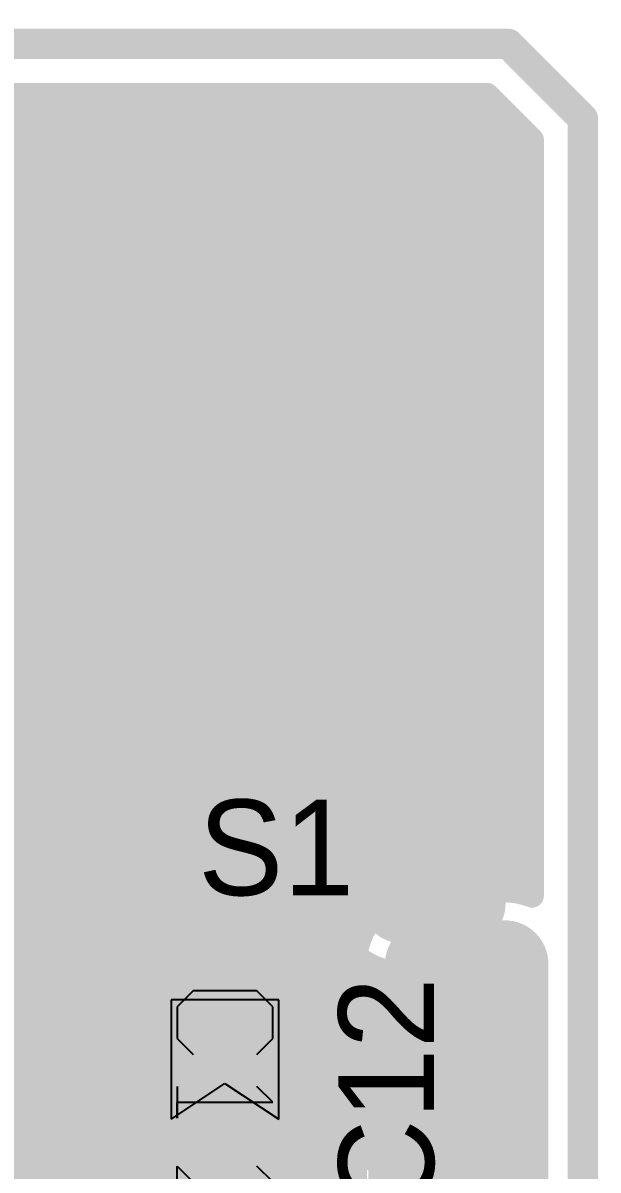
# Model space of a CAD drawing. Header units: millimetres. Extents: x 102.9 to 127.1, y 44.5 to 70.5.
# Drawn here: x 122.28 to 127.1, y 55.3 to 64.9 of the extents above; entities that cross this region are included whole.
import ezdxf

# ---------------------------------------------------------------- set-up
doc = ezdxf.new("R2010")
doc.units = ezdxf.units.MM
for name, color, linetype in [('BottomLayer', 5, 'Continuous'), ('BottomOverlay', 54, 'Continuous'), ('BottomPaste', 16, 'Continuous'), ('BottomSolder', 6, 'Continuous'), ('KeepOutLayer', 6, 'Continuous'), ('Mechanical3', 76, 'Continuous'), ('MultiLayer', 9, 'Continuous'), ('TopLayer', 1, 'Continuous'), ('TopOverlay', 2, 'Continuous'), ('TopPaste', 8, 'Continuous'), ('TopSolder', 216, 'Continuous'), ('ViaHoleLayer', 16, 'Continuous')]:
    doc.layers.add(name, color=color, linetype=linetype)

# ---------------------------------------------------------------- blocks, each defined once
blk = doc.blocks.new('IT_1147_1')
at = {"layer": 'TopLayer', "const_width": 0.275}
for points in [[(-0.6625, 3.375, 1), (-0.3875, 3.375, 1)], [(0.3875, 3.375, 1), (0.6625, 3.375, 1)], [(4.7375, 3.375, 1), (5.0125, 3.375, 1)], [(5.7875, 3.375, 1), (6.0625, 3.375, 1)], [(-0.6625, 2.825, 1), (-0.3875, 2.825, 1)], [(0.3875, 2.825, 1), (0.6625, 2.825, 1)], [(4.7375, 2.825, 1), (5.0125, 2.825, 1)], [(5.7875, 2.825, 1), (6.0625, 2.825, 1)], [(-0.6625, 0.275, 1), (-0.3875, 0.275, 1)], [(0.3875, 0.275, 1), (0.6625, 0.275, 1)], [(4.7375, 0.275, 1), (5.0125, 0.275, 1)], [(5.7875, 0.275, 1), (6.0625, 0.275, 1)], [(-0.6625, -0.275, 1), (-0.3875, -0.275, 1)], [(0.3875, -0.275, 1), (0.6625, -0.275, 1)], [(4.7375, -0.275, 1), (5.0125, -0.275, 1)], [(5.7875, -0.275, 1), (6.0625, -0.275, 1)]]:
    blk.add_lwpolyline(points, format="xyb", close=True, dxfattribs=at)
at = {"layer": 'TopLayer'}
for points in [[(-0.525, 2.55), (0.525, 2.55), (-0.525, 3.65), (0.525, 3.65)], [(4.875, 2.55), (5.925, 2.55), (4.875, 3.65), (5.925, 3.65)], [(-0.8, 2.825), (0.8, 2.825), (-0.8, 3.375), (0.8, 3.375)], [(4.6, 2.825), (6.2, 2.825), (4.6, 3.375), (6.2, 3.375)], [(-0.525, -0.55), (0.525, -0.55), (-0.525, 0.55), (0.525, 0.55)], [(4.875, -0.55), (5.925, -0.55), (4.875, 0.55), (5.925, 0.55)], [(-0.8, -0.275), (0.8, -0.275), (-0.8, 0.275), (0.8, 0.275)], [(4.6, -0.275), (6.2, -0.275), (4.6, 0.275), (6.2, 0.275)]]:
    blk.add_solid(points, dxfattribs=at)
at = {"layer": 'TopOverlay', "const_width": 0.2}
for points in [[(1.1, 3.8), (1.1, -0.7)], [(1.1, 3.8), (4.3, 3.8)], [(4.3, 3.8), (4.3, -0.7)], [(1.1, -0.7), (4.3, -0.7)]]:
    blk.add_lwpolyline(points, dxfattribs=at)
at = {"layer": 'TopOverlay', "const_width": 0.1}
for points in [[(1.05, 3.8, 1), (1.15, 3.8, 1)], [(1.05, 3.8, 1), (1.15, 3.8, 1)], [(4.25, 3.8, 1), (4.35, 3.8, 1)], [(4.25, 3.8, 1), (4.35, 3.8, 1)], [(1.05, -0.7, 1), (1.15, -0.7, 1)], [(1.05, -0.7, 1), (1.15, -0.7, 1)], [(4.25, -0.7, 1), (4.35, -0.7, 1)], [(4.25, -0.7, 1), (4.35, -0.7, 1)]]:
    blk.add_lwpolyline(points, format="xyb", close=True, dxfattribs=at)
at = {"layer": 'TopPaste', "const_width": 0.275}
for points in [[(-0.6625, 3.375, 1), (-0.3875, 3.375, 1)], [(0.3875, 3.375, 1), (0.6625, 3.375, 1)], [(4.7375, 3.375, 1), (5.0125, 3.375, 1)], [(5.7875, 3.375, 1), (6.0625, 3.375, 1)], [(-0.6625, 2.825, 1), (-0.3875, 2.825, 1)], [(0.3875, 2.825, 1), (0.6625, 2.825, 1)], [(4.7375, 2.825, 1), (5.0125, 2.825, 1)], [(5.7875, 2.825, 1), (6.0625, 2.825, 1)], [(-0.6625, 0.275, 1), (-0.3875, 0.275, 1)], [(0.3875, 0.275, 1), (0.6625, 0.275, 1)], [(4.7375, 0.275, 1), (5.0125, 0.275, 1)], [(5.7875, 0.275, 1), (6.0625, 0.275, 1)], [(-0.6625, -0.275, 1), (-0.3875, -0.275, 1)], [(0.3875, -0.275, 1), (0.6625, -0.275, 1)], [(4.7375, -0.275, 1), (5.0125, -0.275, 1)], [(5.7875, -0.275, 1), (6.0625, -0.275, 1)]]:
    blk.add_lwpolyline(points, format="xyb", close=True, dxfattribs=at)
at = {"layer": 'TopPaste'}
for points in [[(-0.525, 2.55), (0.525, 2.55), (-0.525, 3.65), (0.525, 3.65)], [(4.875, 2.55), (5.925, 2.55), (4.875, 3.65), (5.925, 3.65)], [(-0.8, 2.825), (0.8, 2.825), (-0.8, 3.375), (0.8, 3.375)], [(4.6, 2.825), (6.2, 2.825), (4.6, 3.375), (6.2, 3.375)], [(-0.525, -0.55), (0.525, -0.55), (-0.525, 0.55), (0.525, 0.55)], [(4.875, -0.55), (5.925, -0.55), (4.875, 0.55), (5.925, 0.55)], [(-0.8, -0.275), (0.8, -0.275), (-0.8, 0.275), (0.8, 0.275)], [(4.6, -0.275), (6.2, -0.275), (4.6, 0.275), (6.2, 0.275)]]:
    blk.add_solid(points, dxfattribs=at)
at = {"layer": 'TopSolder', "const_width": 0.325}
for points in [[(-0.6875, 3.375, 1), (-0.3625, 3.375, 1)], [(0.3625, 3.375, 1), (0.6875, 3.375, 1)], [(4.7125, 3.375, 1), (5.0375, 3.375, 1)], [(5.7625, 3.375, 1), (6.0875, 3.375, 1)], [(-0.6875, 2.825, 1), (-0.3625, 2.825, 1)], [(0.3625, 2.825, 1), (0.6875, 2.825, 1)], [(4.7125, 2.825, 1), (5.0375, 2.825, 1)], [(5.7625, 2.825, 1), (6.0875, 2.825, 1)], [(-0.6875, 0.275, 1), (-0.3625, 0.275, 1)], [(0.3625, 0.275, 1), (0.6875, 0.275, 1)], [(4.7125, 0.275, 1), (5.0375, 0.275, 1)], [(5.7625, 0.275, 1), (6.0875, 0.275, 1)], [(-0.6875, -0.275, 1), (-0.3625, -0.275, 1)], [(0.3625, -0.275, 1), (0.6875, -0.275, 1)], [(4.7125, -0.275, 1), (5.0375, -0.275, 1)], [(5.7625, -0.275, 1), (6.0875, -0.275, 1)]]:
    blk.add_lwpolyline(points, format="xyb", close=True, dxfattribs=at)
at = {"layer": 'TopSolder'}
for points in [[(-0.525, 2.5), (0.525, 2.5), (-0.525, 3.7), (0.525, 3.7)], [(4.875, 2.5), (5.925, 2.5), (4.875, 3.7), (5.925, 3.7)], [(-0.85, 2.825), (0.85, 2.825), (-0.85, 3.375), (0.85, 3.375)], [(4.55, 2.825), (6.25, 2.825), (4.55, 3.375), (6.25, 3.375)], [(-0.525, -0.6), (0.525, -0.6), (-0.525, 0.6), (0.525, 0.6)], [(4.875, -0.6), (5.925, -0.6), (4.875, 0.6), (5.925, 0.6)], [(-0.85, -0.275), (0.85, -0.275), (-0.85, 0.275), (0.85, 0.275)], [(4.55, -0.275), (6.25, -0.275), (4.55, 0.275), (6.25, 0.275)]]:
    blk.add_solid(points, dxfattribs=at)
blk = doc.blocks.new('3034_TR_B_12')
at = {"layer": 'BottomLayer', "const_width": 0.3175}
for points in [[(-11.4763, -2.3225, 1), (-11.1588, -2.3225, 1)], [(-10.8413, -2.3225, 1), (-10.5238, -2.3225, 1)]]:
    blk.add_lwpolyline(points, format="xyb", close=True, dxfattribs=at)
at = {"layer": 'BottomLayer'}
for points in [[(-11.3175, -2.64), (-10.6825, -2.64), (-11.3175, 2.44), (-10.6825, 2.44)], [(-11.635, -2.3225), (-10.365, -2.3225), (-11.635, 2.1225), (-10.365, 2.1225)]]:
    blk.add_solid(points, dxfattribs=at)
at = {"layer": 'BottomOverlay'}
for points, const_width in [([(10, -0.1, 1), (-10, -0.1, 1)], 0.2), ([(-10.7635, -3.1, 1), (-10.6365, -3.1, 1)], 0.127), ([(-10.7635, -8.1, 1), (-10.6365, -8.1, 1)], 0.127), ([(-10.7635, -8.1, 1), (-10.6365, -8.1, 1)], 0.127)]:
    blk.add_lwpolyline(points, format="xyb", close=True, dxfattribs=dict(at, const_width=const_width))
at = {"layer": 'BottomOverlay', "const_width": 0.254}
for points in [[(-10.7, -3.1), (-10.7, -8.1)], [(10.7, -8.1), (-10.7, -8.1)]]:
    blk.add_lwpolyline(points, dxfattribs=at)
at = {"layer": 'BottomPaste', "const_width": 0.3175}
for points in [[(-11.4763, -2.3225, 1), (-11.1588, -2.3225, 1)], [(-10.8413, -2.3225, 1), (-10.5238, -2.3225, 1)]]:
    blk.add_lwpolyline(points, format="xyb", close=True, dxfattribs=at)
at = {"layer": 'BottomPaste'}
for points in [[(-11.3175, -2.64), (-10.6825, -2.64), (-11.3175, 2.44), (-10.6825, 2.44)], [(-11.635, -2.3225), (-10.365, -2.3225), (-11.635, 2.1225), (-10.365, 2.1225)]]:
    blk.add_solid(points, dxfattribs=at)
at = {"layer": 'BottomSolder', "const_width": 0.3675}
for points in [[(-11.5012, -2.3225, 1), (-11.1338, -2.3225, 1)], [(-10.8662, -2.3225, 1), (-10.4988, -2.3225, 1)]]:
    blk.add_lwpolyline(points, format="xyb", close=True, dxfattribs=at)
at = {"layer": 'BottomSolder'}
for points in [[(-11.3175, -2.69), (-10.6825, -2.69), (-11.3175, 2.49), (-10.6825, 2.49)], [(-11.685, -2.3225), (-10.315, -2.3225), (-11.685, 2.1225), (-10.315, 2.1225)]]:
    blk.add_solid(points, dxfattribs=at)
blk = doc.blocks.new('AC5032_2_18')
at = {"layer": 'Mechanical3'}
for p, q in [((-1.2167, 0.4997), (-1.35, 0.3665)), ((-0.9501, 0.4997), (-1.2167, 0.4997)), ((-0.8168, 0.3665), (-0.9501, 0.4997)), ((-0.5503, -0.3), (-0.5503, 0.4997)), ((-0.5503, 0.4997), (-0.1504, 0.4997)), ((-0.1504, 0.4997), (-0.0171, 0.3665)), ((0.3828, 0.4997), (0.2495, 0.3665)), ((0.6494, 0.4997), (0.3828, 0.4997)), ((0.7826, 0.3665), (0.6494, 0.4997)), ((-1.35, 0.3665), (-1.35, -0.1667)), ((-0.8168, -0.1667), (-0.8168, 0.3665)), ((-0.0171, 0.3665), (-0.0171, 0.0999)), ((0.7826, 0.2332), (0.7826, 0.3665)), ((0.2495, -0.3), (0.7826, 0.2332)), ((-0.0171, 0.0999), (-0.1504, -0.0334)), ((-1.0834, -0.0334), (-0.8168, -0.3)), ((-0.1504, -0.0334), (-0.5503, -0.0334)), ((-0.2837, -0.0334), (-0.0171, -0.3)), ((-1.35, -0.1667), (-1.2167, -0.3)), ((-0.9501, -0.3), (-0.8168, -0.1667)), ((-1.2167, -0.3), (-0.9501, -0.3)), ((0.7826, -0.3), (0.2495, -0.3))]:
    blk.add_line(p, q, dxfattribs=at)
at = {"layer": 'TopLayer', "const_width": 0.315}
for points in [[(-2.8925, 0.835, 1), (-2.5775, 0.835, 1)], [(-1.4225, 0.835, 1), (-1.1075, 0.835, 1)], [(1.1075, 0.835, 1), (1.4225, 0.835, 1)], [(2.5775, 0.835, 1), (2.8925, 0.835, 1)], [(-2.8925, -0.835, 1), (-2.5775, -0.835, 1)], [(-1.4225, -0.835, 1), (-1.1075, -0.835, 1)], [(1.1075, -0.835, 1), (1.4225, -0.835, 1)], [(2.5775, -0.835, 1), (2.8925, -0.835, 1)]]:
    blk.add_lwpolyline(points, format="xyb", close=True, dxfattribs=at)
at = {"layer": 'TopLayer'}
for points in [[(-1.265, -1.15), (-1.265, 1.15), (-2.735, -1.15), (-2.735, 1.15)], [(2.735, -1.15), (2.735, 1.15), (1.265, -1.15), (1.265, 1.15)], [(-0.95, -0.835), (-0.95, 0.835), (-3.05, -0.835), (-3.05, 0.835)], [(3.05, -0.835), (3.05, 0.835), (0.95, -0.835), (0.95, 0.835)]]:
    blk.add_solid(points, dxfattribs=at)
at = {"layer": 'TopOverlay', "const_width": 0.2}
for points in [[(2.5, 1.6), (-2.5, 1.6)], [(-2.5, 1.5), (-2.5, 1.6)], [(2.5, 1.5), (2.5, 1.6)], [(-2.5, -1.6), (-2.5, -1.5)], [(2.5, -1.6), (2.5, -1.5)], [(2.5, -1.6), (-2.5, -1.6)]]:
    blk.add_lwpolyline(points, dxfattribs=at)
at = {"layer": 'TopOverlay', "const_width": 0.1}
for points in [[(-2.55, 1.6, 1), (-2.45, 1.6, 1)], [(-2.55, 1.6, 1), (-2.45, 1.6, 1)], [(2.45, 1.6, 1), (2.55, 1.6, 1)], [(2.45, 1.6, 1), (2.55, 1.6, 1)], [(-2.55, 1.5, 1), (-2.45, 1.5, 1)], [(2.45, 1.5, 1), (2.55, 1.5, 1)], [(-2.55, -1.5, 1), (-2.45, -1.5, 1)], [(2.45, -1.5, 1), (2.55, -1.5, 1)], [(-2.55, -1.6, 1), (-2.45, -1.6, 1)], [(-2.55, -1.6, 1), (-2.45, -1.6, 1)], [(2.45, -1.6, 1), (2.55, -1.6, 1)], [(2.45, -1.6, 1), (2.55, -1.6, 1)]]:
    blk.add_lwpolyline(points, format="xyb", close=True, dxfattribs=at)
at = {"layer": 'TopPaste', "const_width": 0.315}
for points in [[(-2.8925, 0.835, 1), (-2.5775, 0.835, 1)], [(-1.4225, 0.835, 1), (-1.1075, 0.835, 1)], [(1.1075, 0.835, 1), (1.4225, 0.835, 1)], [(2.5775, 0.835, 1), (2.8925, 0.835, 1)], [(-2.8925, -0.835, 1), (-2.5775, -0.835, 1)], [(-1.4225, -0.835, 1), (-1.1075, -0.835, 1)], [(1.1075, -0.835, 1), (1.4225, -0.835, 1)], [(2.5775, -0.835, 1), (2.8925, -0.835, 1)]]:
    blk.add_lwpolyline(points, format="xyb", close=True, dxfattribs=at)
at = {"layer": 'TopPaste'}
for points in [[(-1.265, -1.15), (-1.265, 1.15), (-2.735, -1.15), (-2.735, 1.15)], [(2.735, -1.15), (2.735, 1.15), (1.265, -1.15), (1.265, 1.15)], [(-0.95, -0.835), (-0.95, 0.835), (-3.05, -0.835), (-3.05, 0.835)], [(3.05, -0.835), (3.05, 0.835), (0.95, -0.835), (0.95, 0.835)]]:
    blk.add_solid(points, dxfattribs=at)
at = {"layer": 'TopSolder', "const_width": 0.365}
for points in [[(-2.9175, 0.835, 1), (-2.5525, 0.835, 1)], [(-1.4475, 0.835, 1), (-1.0825, 0.835, 1)], [(1.0825, 0.835, 1), (1.4475, 0.835, 1)], [(2.5525, 0.835, 1), (2.9175, 0.835, 1)], [(-2.9175, -0.835, 1), (-2.5525, -0.835, 1)], [(-1.4475, -0.835, 1), (-1.0825, -0.835, 1)], [(1.0825, -0.835, 1), (1.4475, -0.835, 1)], [(2.5525, -0.835, 1), (2.9175, -0.835, 1)]]:
    blk.add_lwpolyline(points, format="xyb", close=True, dxfattribs=at)
at = {"layer": 'TopSolder'}
for points in [[(-1.265, -1.2), (-1.265, 1.2), (-2.735, -1.2), (-2.735, 1.2)], [(2.735, -1.2), (2.735, 1.2), (1.265, -1.2), (1.265, 1.2)], [(-0.9, -0.835), (-0.9, 0.835), (-3.1, -0.835), (-3.1, 0.835)], [(3.1, -0.835), (3.1, 0.835), (0.9, -0.835), (0.9, 0.835)]]:
    blk.add_solid(points, dxfattribs=at)
blk = doc.blocks.new('CC0603_34')
at = {"layer": 'Mechanical3'}
for p, q in [((-1.2917, 0.3997), (-1.425, 0.2665)), ((-1.0251, 0.3997), (-1.2917, 0.3997)), ((-0.8918, 0.2665), (-1.0251, 0.3997)), ((-0.492, 0.3997), (-0.6253, 0.2665)), ((-0.492, -0.4), (-0.492, 0.3997)), ((0.1745, 0.3997), (0.0412, 0.2665)), ((0.4411, 0.3997), (0.1745, 0.3997)), ((0.5744, 0.2665), (0.4411, 0.3997)), ((-1.425, 0.2665), (-1.425, -0.2667)), ((0.5744, 0.1332), (0.5744, 0.2665)), ((0.0412, -0.4), (0.5744, 0.1332)), ((-1.425, -0.2667), (-1.2917, -0.4)), ((-1.0251, -0.4), (-0.8918, -0.2667)), ((-1.2917, -0.4), (-1.0251, -0.4)), ((-0.6253, -0.4), (-0.3587, -0.4)), ((-0.3587, -0.4), (-0.492, -0.4)), ((0.5744, -0.4), (0.0412, -0.4))]:
    blk.add_line(p, q, dxfattribs=at)
at = {"layer": 'TopLayer'}
for points in [[(-1.35, -0.45), (-0.35, -0.45), (-1.35, 0.45), (-0.35, 0.45)], [(1.35, 0.45), (0.35, 0.45), (1.35, -0.45), (0.35, -0.45)]]:
    blk.add_solid(points, dxfattribs=at)
at = {"layer": 'TopOverlay', "const_width": 0.178}
for points in [[(-1.5329, -0.6469, -0.201181), (-1.5318, 0.6496)], [(1.5336, 0.6496, -0.201181), (1.5347, -0.6469)]]:
    blk.add_lwpolyline(points, format="xyb", dxfattribs=at)
at = {"layer": 'TopOverlay', "const_width": 0.089}
for points in [[(-1.5763, 0.6496, 1), (-1.4873, 0.6496, 1)], [(-1.5695, 0.65, 1), (-1.4805, 0.65, 1)], [(1.4805, 0.65, 1), (1.5695, 0.65, 1)], [(1.4891, 0.6496, 1), (1.5781, 0.6496, 1)], [(-1.5774, -0.6469, 1), (-1.4884, -0.6469, 1)], [(-1.5676, -0.6477, 1), (-1.4786, -0.6477, 1)], [(1.4804, -0.6477, 1), (1.5694, -0.6477, 1)], [(1.4902, -0.6469, 1), (1.5792, -0.6469, 1)]]:
    blk.add_lwpolyline(points, format="xyb", close=True, dxfattribs=at)
at = {"layer": 'TopOverlay', "const_width": 0.178}
for points in [[(1.525, 0.65), (-1.525, 0.65)], [(1.5249, -0.6477), (-1.5231, -0.6477)]]:
    blk.add_lwpolyline(points, dxfattribs=at)
at = {"layer": 'TopPaste'}
for p, q in [((-1.35, 0.45), (-1.35, -0.45)), ((-0.35, 0.45), (-1.35, 0.45)), ((-0.65, 0), (-0.35, 0.45)), ((1.35, 0.45), (0.35, 0.45)), ((0.35, 0.45), (0.65, 0)), ((1.35, -0.45), (1.35, 0.45)), ((-0.35, -0.45), (-0.65, 0)), ((0.65, 0), (0.35, -0.45)), ((-1.35, -0.45), (-0.35, -0.45)), ((0.35, -0.45), (1.35, -0.45))]:
    blk.add_line(p, q, dxfattribs=at)
at = {"layer": 'TopSolder'}
for points in [[(-1.4, -0.5), (-0.3, -0.5), (-1.4, 0.5), (-0.3, 0.5)], [(1.4, 0.5), (0.3, 0.5), (1.4, -0.5), (0.3, -0.5)]]:
    blk.add_solid(points, dxfattribs=at)

msp = doc.modelspace()

# ---------------------------------------------------------------- linework, layer by layer
at = {"layer": 'BottomLayer', "const_width": 0.2}
for points in [[(122.15, 64.298), (126.1716, 64.298)], [(126.1716, 64.298), (126.5464, 63.9231)], [(103.4571, 64.1999), (126.2697, 64.1999)], [(103.4571, 63.9999), (126.4697, 63.9999)], [(126.5464, 57.596), (126.5464, 63.9231)], [(103.4571, 63.7999), (126.5464, 63.7999)], [(103.4571, 63.5999), (126.5464, 63.5999)], [(103.4571, 63.3999), (126.5464, 63.3999)], [(103.4571, 63.1999), (126.5464, 63.1999)], [(103.4571, 62.9999), (126.5464, 62.9999)], [(103.4571, 62.7999), (126.5464, 62.7999)], [(103.4571, 62.5999), (126.5464, 62.5999)], [(103.4571, 62.3999), (126.5464, 62.3999)], [(103.4571, 62.1999), (126.5464, 62.1999)], [(103.4571, 61.9999), (126.5464, 61.9999)], [(103.4571, 61.7999), (126.5464, 61.7999)], [(103.4571, 61.5999), (126.5464, 61.5999)], [(103.4571, 61.3999), (126.5464, 61.3999)], [(122.3878, 61.2103), (122.7573, 60.8408)], [(122.3982, 61.1999), (126.5464, 61.1999)], [(122.5982, 60.9999), (126.5464, 60.9999)], [(122.1045, 60.9279), (122.475, 60.5574)], [(122.7931, 60.7999), (126.5464, 60.7999)], [(122.8727, 60.5999), (126.5464, 60.5999)], [(122.475, 59.4157), (122.475, 60.5574)], [(122.875, 59.5814), (122.875, 60.5574)], [(122.875, 60.3999), (126.5464, 60.3999)], [(122.875, 60.1999), (126.5464, 60.1999)], [(122.875, 59.9999), (126.5464, 59.9999)], [(122.875, 59.7999), (126.5464, 59.7999)], [(122.875, 59.5999), (126.5464, 59.5999)], [(122.875, 59.5814), (124.8323, 57.624)], [(121.9, 59.425), (124.15, 57.175)], [(122.475, 59.4157), (124.55, 57.3407)], [(123.0565, 59.3999), (126.5464, 59.3999)], [(121.6177, 59.1417), (122.3343, 58.425)], [(123.2565, 59.1999), (126.5464, 59.1999)], [(123.4565, 58.9999), (126.5464, 58.9999)], [(123.6565, 58.7999), (126.5464, 58.7999)], [(123.8565, 58.5999), (126.5464, 58.5999)], [(122.2222, 58.425), (122.3343, 58.425)], [(124.0565, 58.3999), (126.5464, 58.3999)], [(124.2565, 58.1999), (126.5464, 58.1999)], [(121.775, 58.025), (122.7343, 58.025)], [(122.7343, 58.025), (123.75, 57.0093)], [(124.4565, 57.9999), (126.5464, 57.9999)], [(124.6565, 57.7999), (126.5464, 57.7999)], [(122.1984, 57.5999), (122.5937, 57.5999)], [(122.2222, 57.625), (122.5686, 57.625)], [(122.5686, 57.625), (123.35, 56.8436)], [(124.8547, 57.5999), (125.4636, 57.5999)], [(125.6825, 57.64), (126.3175, 57.64)], [(104.8063, 57.3999), (122.7937, 57.3999)], [(124.55, 49.85), (124.55, 57.3407)], [(124.9456, 57.3999), (125.1937, 57.3999)], [(124.95, 49.85), (124.95, 57.3407)], [(104.909, 57.1999), (122.9937, 57.1999)], [(124.15, 50.25), (124.15, 57.175)], [(124.95, 57.1999), (125.091, 57.1999)], [(125.065, 52.5775), (125.065, 57.0225)], [(104.935, 56.9999), (123.1937, 56.9999)], [(123.75, 50.4642), (123.75, 57.0093)], [(124.95, 56.9999), (125.065, 56.9999)], [(123.35, 50.6299), (123.35, 56.8436)], [(104.935, 56.7999), (123.35, 56.7999)], [(124.95, 56.7999), (125.065, 56.7999)], [(104.935, 56.5999), (123.35, 56.5999)], [(124.95, 56.5999), (125.065, 56.5999)], [(104.935, 56.3999), (123.35, 56.3999)], [(124.95, 56.3999), (125.065, 56.3999)], [(104.935, 56.1999), (123.35, 56.1999)], [(124.95, 56.1999), (125.065, 56.1999)], [(104.935, 55.9999), (123.35, 55.9999)], [(124.95, 55.9999), (125.065, 55.9999)], [(104.935, 55.7999), (123.35, 55.7999)], [(124.95, 55.7999), (125.065, 55.7999)], [(120.1917, 55.5999), (123.35, 55.5999)], [(124.95, 55.5999), (125.065, 55.5999)], [(120.3583, 55.3999), (123.35, 55.3999)], [(124.95, 55.3999), (125.065, 55.3999)]]:
    msp.add_lwpolyline(points, dxfattribs=at)
at = {"layer": 'BottomLayer'}
for points, const_width in [([(126.1216, 64.298, 1), (126.2216, 64.298, 1)], 0.1), ([(126.1216, 64.298, 1), (126.2216, 64.298, 1)], 0.1), ([(126.2197, 64.1999, 1), (126.3197, 64.1999, 1)], 0.1), ([(126.4197, 63.9999, 1), (126.5197, 63.9999, 1)], 0.1), ([(126.4964, 63.9231, 1), (126.5964, 63.9231, 1)], 0.1), ([(126.4964, 63.9231, 1), (126.5964, 63.9231, 1)], 0.1), ([(126.4964, 63.7999, 1), (126.5964, 63.7999, 1)], 0.1), ([(123.825, 63.35, 1), (124.125, 63.35, 1)], 0.3), ([(126.4964, 63.5999, 1), (126.5964, 63.5999, 1)], 0.1), ([(126.4964, 63.3999, 1), (126.5964, 63.3999, 1)], 0.1), ([(126.4964, 63.1999, 1), (126.5964, 63.1999, 1)], 0.1), ([(126.4964, 62.9999, 1), (126.5964, 62.9999, 1)], 0.1), ([(126.4964, 62.7999, 1), (126.5964, 62.7999, 1)], 0.1), ([(126.4964, 62.5999, 1), (126.5964, 62.5999, 1)], 0.1), ([(126.4964, 62.3999, 1), (126.5964, 62.3999, 1)], 0.1), ([(126.4964, 62.1999, 1), (126.5964, 62.1999, 1)], 0.1), ([(126.4964, 61.9999, 1), (126.5964, 61.9999, 1)], 0.1), ([(126.4964, 61.7999, 1), (126.5964, 61.7999, 1)], 0.1), ([(126.4964, 61.5999, 1), (126.5964, 61.5999, 1)], 0.1), ([(126.4964, 61.3999, 1), (126.5964, 61.3999, 1)], 0.1), ([(122.3373, 61.2108, 1), (122.4373, 61.2108, 1)], 0.1), ([(122.3378, 61.2103, 1), (122.4378, 61.2103, 1)], 0.1), ([(122.3378, 61.2103, 1), (122.4378, 61.2103, 1)], 0.1), ([(122.3482, 61.1999, 1), (122.4482, 61.1999, 1)], 0.1), ([(126.4964, 61.1999, 1), (126.5964, 61.1999, 1)], 0.1), ([(122.5482, 60.9999, 1), (122.6482, 60.9999, 1)], 0.1), ([(126.4964, 60.9999, 1), (126.5964, 60.9999, 1)], 0.1), ([(122.7073, 60.8408, 1), (122.8073, 60.8408, 1)], 0.1), ([(122.7073, 60.8408, 1), (122.8073, 60.8408, 1)], 0.1), ([(122.7078, 60.8403, 1), (122.8078, 60.8403, 1)], 0.1), ([(122.7431, 60.7999, 1), (122.8431, 60.7999, 1)], 0.1), ([(126.4964, 60.7999, 1), (126.5964, 60.7999, 1)], 0.1), ([(122.8227, 60.5999, 1), (122.9227, 60.5999, 1)], 0.1), ([(126.4964, 60.5999, 1), (126.5964, 60.5999, 1)], 0.1), ([(122.425, 60.5574, 1), (122.525, 60.5574, 1)], 0.1), ([(122.425, 60.5574, 1), (122.525, 60.5574, 1)], 0.1), ([(122.825, 60.5574, 1), (122.925, 60.5574, 1)], 0.1), ([(122.825, 60.5574, 1), (122.925, 60.5574, 1)], 0.1), ([(122.825, 60.5574, 1), (122.925, 60.5574, 1)], 0.1), ([(122.825, 60.3999, 1), (122.925, 60.3999, 1)], 0.1), ([(126.4964, 60.3999, 1), (126.5964, 60.3999, 1)], 0.1), ([(122.825, 60.1999, 1), (122.925, 60.1999, 1)], 0.1), ([(124.1, 60.075, 1), (124.4, 60.075, 1)], 0.3), ([(126.4964, 60.1999, 1), (126.5964, 60.1999, 1)], 0.1), ([(122.825, 59.9999, 1), (122.925, 59.9999, 1)], 0.1), ([(126.4964, 59.9999, 1), (126.5964, 59.9999, 1)], 0.1), ([(122.825, 59.7999, 1), (122.925, 59.7999, 1)], 0.1), ([(126.4964, 59.7999, 1), (126.5964, 59.7999, 1)], 0.1), ([(122.825, 59.5999, 1), (122.925, 59.5999, 1)], 0.1), ([(122.825, 59.5814, 1), (122.925, 59.5814, 1)], 0.1), ([(122.825, 59.5814, 1), (122.925, 59.5814, 1)], 0.1), ([(126.4964, 59.5999, 1), (126.5964, 59.5999, 1)], 0.1), ([(122.425, 59.4157, 1), (122.525, 59.4157, 1)], 0.1), ([(122.425, 59.4157, 1), (122.525, 59.4157, 1)], 0.1), ([(123.0065, 59.3999, 1), (123.1065, 59.3999, 1)], 0.1), ([(126.4964, 59.3999, 1), (126.5964, 59.3999, 1)], 0.1), ([(123.2065, 59.1999, 1), (123.3065, 59.1999, 1)], 0.1), ([(126.4964, 59.1999, 1), (126.5964, 59.1999, 1)], 0.1), ([(123.4065, 58.9999, 1), (123.5065, 58.9999, 1)], 0.1), ([(126.4964, 58.9999, 1), (126.5964, 58.9999, 1)], 0.1), ([(123.6065, 58.7999, 1), (123.7065, 58.7999, 1)], 0.1), ([(126.4964, 58.7999, 1), (126.5964, 58.7999, 1)], 0.1), ([(123.8065, 58.5999, 1), (123.9065, 58.5999, 1)], 0.1), ([(126.4964, 58.5999, 1), (126.5964, 58.5999, 1)], 0.1), ([(122.1722, 58.425, 1), (122.2722, 58.425, 1)], 0.1), ([(122.1722, 58.425, 1), (122.2722, 58.425, 1)], 0.1), ([(122.2843, 58.425, 1), (122.3843, 58.425, 1)], 0.1), ([(122.2843, 58.425, 1), (122.3843, 58.425, 1)], 0.1), ([(124.0065, 58.3999, 1), (124.1065, 58.3999, 1)], 0.1), ([(126.4964, 58.3999, 1), (126.5964, 58.3999, 1)], 0.1), ([(124.2065, 58.1999, 1), (124.3065, 58.1999, 1)], 0.1), ([(126.4964, 58.1999, 1), (126.5964, 58.1999, 1)], 0.1), ([(122.6843, 58.025, 1), (122.7843, 58.025, 1)], 0.1), ([(122.6843, 58.025, 1), (122.7843, 58.025, 1)], 0.1), ([(124.4065, 57.9999, 1), (124.5065, 57.9999, 1)], 0.1), ([(126.4964, 57.9999, 1), (126.5964, 57.9999, 1)], 0.1), ([(124.6065, 57.7999, 1), (124.7065, 57.7999, 1)], 0.1), ([(126.4964, 57.7999, 1), (126.5964, 57.7999, 1)], 0.1), ([(122.1484, 57.5999, 1), (122.2484, 57.5999, 1)], 0.1), ([(122.1722, 57.625, 1), (122.2722, 57.625, 1)], 0.1), ([(122.1722, 57.625, 1), (122.2722, 57.625, 1)], 0.1), ([(122.5186, 57.625, 1), (122.6186, 57.625, 1)], 0.1), ([(122.5186, 57.625, 1), (122.6186, 57.625, 1)], 0.1), ([(122.5437, 57.5999, 1), (122.6437, 57.5999, 1)], 0.1), ([(124.7823, 57.624, 1), (124.8823, 57.624, 1)], 0.1), ([(124.7823, 57.624, 1), (124.8823, 57.624, 1)], 0.1), ([(124.7828, 57.6235, 1), (124.8828, 57.6235, 1)], 0.1), ([(124.8047, 57.5999, 1), (124.9047, 57.5999, 1)], 0.1), ([(125.4136, 57.5999, 1), (125.5136, 57.5999, 1)], 0.1), ([(125.6325, 57.64, 1), (125.7325, 57.64, 1)], 0.1), ([(125.6325, 57.64, 1), (125.7325, 57.64, 1)], 0.1), ([(126.2675, 57.64, 1), (126.3675, 57.64, 1)], 0.1), ([(126.2675, 57.64, 1), (126.3675, 57.64, 1)], 0.1), ([(126.4964, 57.596, 1), (126.5964, 57.596, 1)], 0.1), ([(126.4964, 57.596, 1), (126.5964, 57.596, 1)], 0.1), ([(122.7437, 57.3999, 1), (122.8437, 57.3999, 1)], 0.1), ([(124.5, 57.3407, 1), (124.6, 57.3407, 1)], 0.1), ([(124.5, 57.3407, 1), (124.6, 57.3407, 1)], 0.1), ([(124.8956, 57.3999, 1), (124.9956, 57.3999, 1)], 0.1), ([(124.9, 57.3407, 1), (125, 57.3407, 1)], 0.1), ([(124.9, 57.3407, 1), (125, 57.3407, 1)], 0.1), ([(124.9, 57.3407, 1), (125, 57.3407, 1)], 0.1), ([(125.1437, 57.3999, 1), (125.2437, 57.3999, 1)], 0.1), ([(122.9437, 57.1999, 1), (123.0437, 57.1999, 1)], 0.1), ([(124.1, 57.175, 1), (124.2, 57.175, 1)], 0.1), ([(124.1, 57.175, 1), (124.2, 57.175, 1)], 0.1), ([(124.9, 57.1999, 1), (125, 57.1999, 1)], 0.1), ([(125.041, 57.1999, 1), (125.141, 57.1999, 1)], 0.1), ([(125.015, 57.0225, 1), (125.115, 57.0225, 1)], 0.1), ([(125.015, 57.0225, 1), (125.115, 57.0225, 1)], 0.1), ([(123.1437, 56.9999, 1), (123.2437, 56.9999, 1)], 0.1), ([(123.7, 57.0093, 1), (123.8, 57.0093, 1)], 0.1), ([(123.7, 57.0093, 1), (123.8, 57.0093, 1)], 0.1), ([(124.9, 56.9999, 1), (125, 56.9999, 1)], 0.1), ([(125.015, 56.9999, 1), (125.115, 56.9999, 1)], 0.1), ([(123.3, 56.8436, 1), (123.4, 56.8436, 1)], 0.1), ([(123.3, 56.8436, 1), (123.4, 56.8436, 1)], 0.1), ([(123.3, 56.7999, 1), (123.4, 56.7999, 1)], 0.1), ([(124.9, 56.7999, 1), (125, 56.7999, 1)], 0.1), ([(125.015, 56.7999, 1), (125.115, 56.7999, 1)], 0.1), ([(123.3, 56.5999, 1), (123.4, 56.5999, 1)], 0.1), ([(124.9, 56.5999, 1), (125, 56.5999, 1)], 0.1), ([(125.015, 56.5999, 1), (125.115, 56.5999, 1)], 0.1), ([(123.3, 56.3999, 1), (123.4, 56.3999, 1)], 0.1), ([(124.9, 56.3999, 1), (125, 56.3999, 1)], 0.1), ([(125.015, 56.3999, 1), (125.115, 56.3999, 1)], 0.1), ([(123.3, 56.1999, 1), (123.4, 56.1999, 1)], 0.1), ([(124.9, 56.1999, 1), (125, 56.1999, 1)], 0.1), ([(125.015, 56.1999, 1), (125.115, 56.1999, 1)], 0.1), ([(123.3, 55.9999, 1), (123.4, 55.9999, 1)], 0.1), ([(124.9, 55.9999, 1), (125, 55.9999, 1)], 0.1), ([(125.015, 55.9999, 1), (125.115, 55.9999, 1)], 0.1), ([(123.3, 55.7999, 1), (123.4, 55.7999, 1)], 0.1), ([(124.9, 55.7999, 1), (125, 55.7999, 1)], 0.1), ([(125.015, 55.7999, 1), (125.115, 55.7999, 1)], 0.1), ([(123.3, 55.5999, 1), (123.4, 55.5999, 1)], 0.1), ([(124.9, 55.5999, 1), (125, 55.5999, 1)], 0.1), ([(125.015, 55.5999, 1), (125.115, 55.5999, 1)], 0.1), ([(123.3, 55.3999, 1), (123.4, 55.3999, 1)], 0.1), ([(124.9, 55.3999, 1), (125, 55.3999, 1)], 0.1), ([(125.015, 55.3999, 1), (125.115, 55.3999, 1)], 0.1), ([(125.015, 55.1999, 1), (125.115, 55.1999, 1)], 0.1)]:
    msp.add_lwpolyline(points, format="xyb", close=True, dxfattribs=dict(at, const_width=const_width))
at = {"layer": 'BottomLayer', "const_width": 0.2}
for points in [[(122.1045, 61.3279, -0.199374), (122.3878, 61.2103)], [(122.1045, 61.3279, -0.198912), (122.3873, 61.2108)], [(122.7573, 60.8408, -0.199374), (122.875, 60.5574)], [(122.7578, 60.8403, -0.198912), (122.875, 60.5574)], [(122.2222, 57.625, -2.618034), (122.2222, 58.425)], [(124.8323, 57.624, -0.199374), (124.95, 57.3407)], [(124.8328, 57.6235, -0.198912), (124.95, 57.3407)], [(125.065, 57.0225, -0.414214), (125.6825, 57.64)], [(126.3175, 57.64, -0.095239), (126.5464, 57.596)]]:
    msp.add_lwpolyline(points, format="xyb", dxfattribs=at)
at = {"layer": 'BottomOverlay'}
for points, const_width in [([(121.475, 54.8, 1), (108.475, 54.8, 1)], 6.9), ([(119.75, 54.8, 1), (123.2, 54.8, 1)], 3.45)]:
    msp.add_lwpolyline(points, format="xyb", close=True, dxfattribs=dict(at, const_width=const_width))
at = {"layer": 'KeepOutLayer', "const_width": 0.254}
for points in [[(122.15, 64.725), (126.3484, 64.725)], [(126.3484, 64.725), (126.9734, 64.1)], [(126.9734, 47.3699), (126.9734, 64.1)]]:
    msp.add_lwpolyline(points, dxfattribs=at)
at = {"layer": 'KeepOutLayer', "const_width": 0.127}
for points in [[(126.2849, 64.725, 1), (126.4119, 64.725, 1)], [(126.2849, 64.725, 1), (126.4119, 64.725, 1)], [(126.9099, 64.1, 1), (127.0369, 64.1, 1)], [(126.9099, 64.1, 1), (127.0369, 64.1, 1)]]:
    msp.add_lwpolyline(points, format="xyb", close=True, dxfattribs=at)
at = {"layer": 'MultiLayer', "const_width": 0.3}
for points in [[(123.825, 63.35, 1), (124.125, 63.35, 1)], [(124.1, 60.075, 1), (124.4, 60.075, 1)]]:
    msp.add_lwpolyline(points, format="xyb", close=True, dxfattribs=at)
at = {"layer": 'TopLayer'}
for points, const_width in [([(123.3757, 64.298), (124.9743, 64.298)], 0.2), ([(123.4292, 64.1999), (124.9208, 64.1999)], 0.2), ([(123.4745, 63.9999), (124.8755, 63.9999)], 0.2), ([(123.475, 62.925), (123.475, 63.975)], 0.2), ([(124.875, 62.925), (124.875, 63.975)], 0.2), ([(123.475, 63.7999), (124.875, 63.7999)], 0.2), ([(122.625, 58.05), (122.625, 63.45)], 0.5), ([(123.475, 63.5999), (124.875, 63.5999)], 0.2), ([(125.725, 58.05), (125.725, 63.45)], 0.3), ([(123.475, 63.3999), (124.875, 63.3999)], 0.2), ([(123.475, 63.1999), (124.875, 63.1999)], 0.2), ([(123.475, 62.9999), (124.875, 62.9999)], 0.2), ([(123.4612, 62.7999), (124.8888, 62.7999)], 0.2), ([(123.3743, 62.5999), (124.9757, 62.5999)], 0.2), ([(123.175, 59.08), (123.175, 62.42)], 0.2), ([(123.175, 62.3999), (125.2157, 62.3999)], 0.2), ([(125.275, 59.1227), (125.275, 62.3773)], 0.2), ([(123.175, 62.1999), (125.275, 62.1999)], 0.2), ([(123.175, 61.9999), (125.275, 61.9999)], 0.2), ([(123.175, 61.7999), (125.275, 61.7999)], 0.2), ([(123.175, 61.5999), (125.275, 61.5999)], 0.2), ([(123.175, 61.3999), (125.275, 61.3999)], 0.2), ([(123.175, 61.1999), (125.275, 61.1999)], 0.2), ([(123.175, 60.9999), (125.275, 60.9999)], 0.2), ([(123.175, 60.7999), (125.275, 60.7999)], 0.2), ([(123.175, 60.5999), (125.275, 60.5999)], 0.2), ([(123.175, 60.3999), (125.275, 60.3999)], 0.2), ([(123.175, 60.1999), (125.275, 60.1999)], 0.2), ([(123.175, 59.9999), (125.275, 59.9999)], 0.2), ([(123.175, 59.7999), (125.275, 59.7999)], 0.2), ([(123.175, 59.5999), (125.275, 59.5999)], 0.2), ([(123.175, 59.3999), (125.275, 59.3999)], 0.2), ([(123.175, 59.1999), (125.275, 59.1999)], 0.2), ([(123.2874, 58.9999), (125.0626, 58.9999)], 0.2), ([(123.4292, 58.7999), (124.9208, 58.7999)], 0.2), ([(123.4745, 58.5999), (124.8755, 58.5999)], 0.2), ([(123.475, 57.525), (123.475, 58.575)], 0.2), ([(124.875, 57.525), (124.875, 58.575)], 0.2), ([(123.475, 58.3999), (124.875, 58.3999)], 0.2), ([(123.475, 58.1999), (124.875, 58.1999)], 0.2), ([(122.6, 58.025), (122.625, 58.05)], 0.3), ([(125.725, 53.25), (125.725, 58.05)], 0.3), ([(121.775, 58.025), (122.6, 58.025)], 0.3), ([(123.475, 57.9999), (124.875, 57.9999)], 0.2), ([(123.475, 57.7999), (124.875, 57.7999)], 0.2), ([(123.475, 57.5999), (124.875, 57.5999)], 0.2), ([(123.4612, 57.3999), (124.8888, 57.3999)], 0.2), ([(123.3743, 57.1999), (124.9757, 57.1999)], 0.2), ([(123.225, 57.025), (124.725, 57.025)], 0.2), ([(123.225, 56.6722), (123.225, 57.025)], 0.2), ([(124.725, 55.425), (124.725, 57.025)], 0.2), ([(123.1343, 56.9999), (123.225, 56.9999)], 0.2), ([(124.725, 56.9999), (125.2157, 56.9999)], 0.2), ([(125.275, 53.4364), (125.275, 56.9773)], 0.2), ([(122.9275, 56.7999), (123.225, 56.7999)], 0.2), ([(124.725, 56.7999), (125.275, 56.7999)], 0.2), ([(122.95, 56.5364), (122.95, 56.635)], 0.2), ([(124.725, 56.5999), (125.275, 56.5999)], 0.2), ([(124.725, 56.3999), (125.275, 56.3999)], 0.2), ([(122.95, 55.9), (123.275, 56.225)], 0.3), ([(123.275, 56.225), (123.975, 56.225)], 0.3), ([(124.725, 56.1999), (125.275, 56.1999)], 0.2), ([(124.725, 55.9999), (125.275, 55.9999)], 0.2), ([(121.5, 55.9), (122.95, 55.9)], 0.3), ([(124.725, 55.7999), (125.275, 55.7999)], 0.2), ([(124.725, 55.5999), (125.275, 55.5999)], 0.2), ([(123.225, 55.425), (123.225, 55.5438)], 0.2), ([(122.95, 55.165), (122.95, 55.45)], 0.2), ([(122.95, 55.3999), (125.275, 55.3999)], 0.2), ([(123.225, 55.425), (124.725, 55.425)], 0.2), ([(123.225, 55.325), (124.725, 55.325)], 0.2), ([(123.225, 53.725), (123.225, 55.325)], 0.2), ([(124.725, 53.725), (124.725, 55.325)], 0.2), ([(123.975, 54.525), (123.975, 55.225)], 0.2)]:
    msp.add_lwpolyline(points, dxfattribs=dict(at, const_width=const_width))
for points, const_width in [([(123.3257, 64.298, 1), (123.4257, 64.298, 1)], 0.1), ([(123.3257, 64.298, 1), (123.4257, 64.298, 1)], 0.1), ([(124.9243, 64.298, 1), (125.0243, 64.298, 1)], 0.1), ([(124.9243, 64.298, 1), (125.0243, 64.298, 1)], 0.1), ([(123.3792, 64.1999, 1), (123.4792, 64.1999, 1)], 0.1), ([(124.8708, 64.1999, 1), (124.9708, 64.1999, 1)], 0.1), ([(123.4245, 63.9999, 1), (123.5245, 63.9999, 1)], 0.1), ([(123.425, 63.975, 1), (123.525, 63.975, 1)], 0.1), ([(123.425, 63.975, 1), (123.525, 63.975, 1)], 0.1), ([(124.825, 63.975, 1), (124.925, 63.975, 1)], 0.1), ([(124.825, 63.975, 1), (124.925, 63.975, 1)], 0.1), ([(124.8255, 63.9999, 1), (124.9255, 63.9999, 1)], 0.1), ([(123.425, 63.7999, 1), (123.525, 63.7999, 1)], 0.1), ([(124.825, 63.7999, 1), (124.925, 63.7999, 1)], 0.1), ([(122.5, 63.45, 1), (122.75, 63.45, 1)], 0.25), ([(123.425, 63.5999, 1), (123.525, 63.5999, 1)], 0.1), ([(123.825, 63.35, 1), (124.125, 63.35, 1)], 0.3), ([(124.825, 63.5999, 1), (124.925, 63.5999, 1)], 0.1), ([(125.65, 63.45, 1), (125.8, 63.45, 1)], 0.15), ([(123.425, 63.3999, 1), (123.525, 63.3999, 1)], 0.1), ([(124.825, 63.3999, 1), (124.925, 63.3999, 1)], 0.1), ([(123.425, 63.1999, 1), (123.525, 63.1999, 1)], 0.1), ([(124.825, 63.1999, 1), (124.925, 63.1999, 1)], 0.1), ([(123.425, 62.9999, 1), (123.525, 62.9999, 1)], 0.1), ([(124.825, 62.9999, 1), (124.925, 62.9999, 1)], 0.1), ([(123.425, 62.925, 1), (123.525, 62.925, 1)], 0.1), ([(123.425, 62.925, 1), (123.525, 62.925, 1)], 0.1), ([(124.825, 62.925, 1), (124.925, 62.925, 1)], 0.1), ([(124.825, 62.925, 1), (124.925, 62.925, 1)], 0.1), ([(123.4112, 62.7999, 1), (123.5112, 62.7999, 1)], 0.1), ([(124.8388, 62.7999, 1), (124.9388, 62.7999, 1)], 0.1), ([(123.3243, 62.5999, 1), (123.4243, 62.5999, 1)], 0.1), ([(124.9257, 62.5999, 1), (125.0257, 62.5999, 1)], 0.1), ([(123.125, 62.42, 1), (123.225, 62.42, 1)], 0.1), ([(123.125, 62.42, 1), (123.225, 62.42, 1)], 0.1), ([(123.125, 62.3999, 1), (123.225, 62.3999, 1)], 0.1), ([(125.1657, 62.3999, 1), (125.2657, 62.3999, 1)], 0.1), ([(125.225, 62.3773, 1), (125.325, 62.3773, 1)], 0.1), ([(125.225, 62.3773, 1), (125.325, 62.3773, 1)], 0.1), ([(123.125, 62.1999, 1), (123.225, 62.1999, 1)], 0.1), ([(125.225, 62.1999, 1), (125.325, 62.1999, 1)], 0.1), ([(123.125, 61.9999, 1), (123.225, 61.9999, 1)], 0.1), ([(125.225, 61.9999, 1), (125.325, 61.9999, 1)], 0.1), ([(123.125, 61.7999, 1), (123.225, 61.7999, 1)], 0.1), ([(125.225, 61.7999, 1), (125.325, 61.7999, 1)], 0.1), ([(123.125, 61.5999, 1), (123.225, 61.5999, 1)], 0.1), ([(125.225, 61.5999, 1), (125.325, 61.5999, 1)], 0.1), ([(123.125, 61.3999, 1), (123.225, 61.3999, 1)], 0.1), ([(125.225, 61.3999, 1), (125.325, 61.3999, 1)], 0.1), ([(123.125, 61.1999, 1), (123.225, 61.1999, 1)], 0.1), ([(125.225, 61.1999, 1), (125.325, 61.1999, 1)], 0.1), ([(123.125, 60.9999, 1), (123.225, 60.9999, 1)], 0.1), ([(125.225, 60.9999, 1), (125.325, 60.9999, 1)], 0.1), ([(123.125, 60.7999, 1), (123.225, 60.7999, 1)], 0.1), ([(125.225, 60.7999, 1), (125.325, 60.7999, 1)], 0.1), ([(123.125, 60.5999, 1), (123.225, 60.5999, 1)], 0.1), ([(125.225, 60.5999, 1), (125.325, 60.5999, 1)], 0.1), ([(123.125, 60.3999, 1), (123.225, 60.3999, 1)], 0.1), ([(125.225, 60.3999, 1), (125.325, 60.3999, 1)], 0.1), ([(123.125, 60.1999, 1), (123.225, 60.1999, 1)], 0.1), ([(124.1, 60.075, 1), (124.4, 60.075, 1)], 0.3), ([(125.225, 60.1999, 1), (125.325, 60.1999, 1)], 0.1), ([(123.125, 59.9999, 1), (123.225, 59.9999, 1)], 0.1), ([(125.225, 59.9999, 1), (125.325, 59.9999, 1)], 0.1), ([(123.125, 59.7999, 1), (123.225, 59.7999, 1)], 0.1), ([(125.225, 59.7999, 1), (125.325, 59.7999, 1)], 0.1), ([(123.125, 59.5999, 1), (123.225, 59.5999, 1)], 0.1), ([(125.225, 59.5999, 1), (125.325, 59.5999, 1)], 0.1), ([(123.125, 59.3999, 1), (123.225, 59.3999, 1)], 0.1), ([(125.225, 59.3999, 1), (125.325, 59.3999, 1)], 0.1), ([(123.125, 59.1999, 1), (123.225, 59.1999, 1)], 0.1), ([(125.225, 59.1999, 1), (125.325, 59.1999, 1)], 0.1), ([(123.125, 59.08, 1), (123.225, 59.08, 1)], 0.1), ([(123.125, 59.08, 1), (123.225, 59.08, 1)], 0.1), ([(125.225, 59.1227, 1), (125.325, 59.1227, 1)], 0.1), ([(125.225, 59.1227, 1), (125.325, 59.1227, 1)], 0.1), ([(123.2374, 58.9999, 1), (123.3374, 58.9999, 1)], 0.1), ([(125.0126, 58.9999, 1), (125.1126, 58.9999, 1)], 0.1), ([(123.3792, 58.7999, 1), (123.4792, 58.7999, 1)], 0.1), ([(124.8708, 58.7999, 1), (124.9708, 58.7999, 1)], 0.1), ([(123.4245, 58.5999, 1), (123.5245, 58.5999, 1)], 0.1), ([(123.425, 58.575, 1), (123.525, 58.575, 1)], 0.1), ([(123.425, 58.575, 1), (123.525, 58.575, 1)], 0.1), ([(124.825, 58.575, 1), (124.925, 58.575, 1)], 0.1), ([(124.825, 58.575, 1), (124.925, 58.575, 1)], 0.1), ([(124.8255, 58.5999, 1), (124.9255, 58.5999, 1)], 0.1), ([(123.425, 58.3999, 1), (123.525, 58.3999, 1)], 0.1), ([(124.825, 58.3999, 1), (124.925, 58.3999, 1)], 0.1), ([(122.5, 58.05, 1), (122.75, 58.05, 1)], 0.25), ([(123.425, 58.1999, 1), (123.525, 58.1999, 1)], 0.1), ([(124.825, 58.1999, 1), (124.925, 58.1999, 1)], 0.1), ([(122.55, 58.05, 1), (122.7, 58.05, 1)], 0.15), ([(125.65, 58.05, 1), (125.8, 58.05, 1)], 0.15), ([(125.65, 58.05, 1), (125.8, 58.05, 1)], 0.15), ([(122.525, 58.025, 1), (122.675, 58.025, 1)], 0.15), ([(122.525, 58.025, 1), (122.675, 58.025, 1)], 0.15), ([(123.425, 57.9999, 1), (123.525, 57.9999, 1)], 0.1), ([(124.825, 57.9999, 1), (124.925, 57.9999, 1)], 0.1), ([(123.425, 57.7999, 1), (123.525, 57.7999, 1)], 0.1), ([(124.825, 57.7999, 1), (124.925, 57.7999, 1)], 0.1), ([(123.425, 57.5999, 1), (123.525, 57.5999, 1)], 0.1), ([(124.825, 57.5999, 1), (124.925, 57.5999, 1)], 0.1), ([(123.425, 57.525, 1), (123.525, 57.525, 1)], 0.1), ([(123.425, 57.525, 1), (123.525, 57.525, 1)], 0.1), ([(124.825, 57.525, 1), (124.925, 57.525, 1)], 0.1), ([(124.825, 57.525, 1), (124.925, 57.525, 1)], 0.1), ([(123.4112, 57.3999, 1), (123.5112, 57.3999, 1)], 0.1), ([(124.8388, 57.3999, 1), (124.9388, 57.3999, 1)], 0.1), ([(123.3243, 57.1999, 1), (123.4243, 57.1999, 1)], 0.1), ([(124.9257, 57.1999, 1), (125.0257, 57.1999, 1)], 0.1), ([(123.175, 57.025, 1), (123.275, 57.025, 1)], 0.1), ([(123.175, 57.025, 1), (123.275, 57.025, 1)], 0.1), ([(124.675, 57.025, 1), (124.775, 57.025, 1)], 0.1), ([(124.675, 57.025, 1), (124.775, 57.025, 1)], 0.1), ([(122.8132, 56.95, 1), (122.9132, 56.95, 1)], 0.1), ([(122.85, 56.95, 1), (122.95, 56.95, 1)], 0.1), ([(123.0843, 56.9999, 1), (123.1843, 56.9999, 1)], 0.1), ([(123.175, 56.9999, 1), (123.275, 56.9999, 1)], 0.1), ([(124.675, 56.9999, 1), (124.775, 56.9999, 1)], 0.1), ([(125.1657, 56.9999, 1), (125.2657, 56.9999, 1)], 0.1), ([(125.225, 56.9773, 1), (125.325, 56.9773, 1)], 0.1), ([(125.225, 56.9773, 1), (125.325, 56.9773, 1)], 0.1), ([(122.8775, 56.7999, 1), (122.9775, 56.7999, 1)], 0.1), ([(123.175, 56.7999, 1), (123.275, 56.7999, 1)], 0.1), ([(124.675, 56.7999, 1), (124.775, 56.7999, 1)], 0.1), ([(125.225, 56.7999, 1), (125.325, 56.7999, 1)], 0.1), ([(123.175, 56.6722, 1), (123.275, 56.6722, 1)], 0.1), ([(123.175, 56.6722, 1), (123.275, 56.6722, 1)], 0.1), ([(123.175, 56.6722, 1), (123.275, 56.6722, 1)], 0.1), ([(122.9, 56.635, 1), (123, 56.635, 1)], 0.1), ([(122.9, 56.635, 1), (123, 56.635, 1)], 0.1), ([(122.9068, 56.5432, 1), (123.0068, 56.5432, 1)], 0.1), ([(122.9068, 56.5432, 1), (123.0068, 56.5432, 1)], 0.1), ([(124.675, 56.5999, 1), (124.775, 56.5999, 1)], 0.1), ([(125.225, 56.5999, 1), (125.325, 56.5999, 1)], 0.1), ([(122.9, 56.5364, 1), (123, 56.5364, 1)], 0.1), ([(124.675, 56.3999, 1), (124.775, 56.3999, 1)], 0.1), ([(125.225, 56.3999, 1), (125.325, 56.3999, 1)], 0.1), ([(123.2, 56.225, 1), (123.35, 56.225, 1)], 0.15), ([(123.2, 56.225, 1), (123.35, 56.225, 1)], 0.15), ([(123.9, 56.225, 1), (124.05, 56.225, 1)], 0.15), ([(124.675, 56.1999, 1), (124.775, 56.1999, 1)], 0.1), ([(125.225, 56.1999, 1), (125.325, 56.1999, 1)], 0.1), ([(124.675, 55.9999, 1), (124.775, 55.9999, 1)], 0.1), ([(125.225, 55.9999, 1), (125.325, 55.9999, 1)], 0.1), ([(122.875, 55.9, 1), (123.025, 55.9, 1)], 0.15), ([(122.875, 55.9, 1), (123.025, 55.9, 1)], 0.15), ([(124.675, 55.7999, 1), (124.775, 55.7999, 1)], 0.1), ([(125.225, 55.7999, 1), (125.325, 55.7999, 1)], 0.1), ([(124.675, 55.5999, 1), (124.775, 55.5999, 1)], 0.1), ([(125.225, 55.5999, 1), (125.325, 55.5999, 1)], 0.1), ([(123.175, 55.5438, 1), (123.275, 55.5438, 1)], 0.1), ([(123.175, 55.5438, 1), (123.275, 55.5438, 1)], 0.1), ([(123.175, 55.5438, 1), (123.275, 55.5438, 1)], 0.1), ([(122.9, 55.45, 1), (123, 55.45, 1)], 0.1), ([(122.9, 55.45, 1), (123, 55.45, 1)], 0.1), ([(122.9, 55.45, 1), (123, 55.45, 1)], 0.1), ([(122.9, 55.3999, 1), (123, 55.3999, 1)], 0.1), ([(123.175, 55.425, 1), (123.275, 55.425, 1)], 0.1), ([(123.175, 55.425, 1), (123.275, 55.425, 1)], 0.1), ([(124.675, 55.425, 1), (124.775, 55.425, 1)], 0.1), ([(124.675, 55.425, 1), (124.775, 55.425, 1)], 0.1), ([(125.225, 55.3999, 1), (125.325, 55.3999, 1)], 0.1), ([(123.175, 55.325, 1), (123.275, 55.325, 1)], 0.1), ([(123.175, 55.325, 1), (123.275, 55.325, 1)], 0.1), ([(124.675, 55.325, 1), (124.775, 55.325, 1)], 0.1), ([(124.675, 55.325, 1), (124.775, 55.325, 1)], 0.1), ([(122.9, 55.1999, 1), (123, 55.1999, 1)], 0.1), ([(123.175, 55.1999, 1), (123.275, 55.1999, 1)], 0.1), ([(123.925, 55.225, 1), (124.025, 55.225, 1)], 0.1), ([(124.675, 55.1999, 1), (124.775, 55.1999, 1)], 0.1)]:
    msp.add_lwpolyline(points, format="xyb", close=True, dxfattribs=dict(at, const_width=const_width))
at = {"layer": 'TopLayer', "const_width": 0.2}
for points in [[(123.3757, 64.298, -0.150238), (123.475, 63.975)], [(124.875, 63.975, -0.150239), (124.9743, 64.298)], [(123.475, 62.925, -0.27464), (123.175, 62.42)], [(125.275, 62.3773, -0.326277), (124.875, 62.925)], [(123.175, 59.08, -0.27464), (123.475, 58.575)], [(124.875, 58.575, -0.326277), (125.275, 59.1227)], [(123.475, 57.525, -0.414214), (122.9, 56.95)], [(125.275, 56.9773, -0.326277), (124.875, 57.525)], [(122.8632, 56.95, -0.135248), (122.95, 56.635)], [(122.9568, 56.5432, -0.170126), (123.225, 56.6722)], [(122.9568, 56.5432, -0.170126), (123.225, 56.6722)], [(123.225, 55.5438, -0.165858), (122.95, 55.45)], [(123.225, 55.5438, -0.165858), (122.95, 55.45)]]:
    msp.add_lwpolyline(points, format="xyb", dxfattribs=at)
at = {"layer": 'ViaHoleLayer', "const_width": 0.15}
for points in [[(123.9, 63.35, 1), (124.05, 63.35, 1)], [(124.175, 60.075, 1), (124.325, 60.075, 1)]]:
    msp.add_lwpolyline(points, format="xyb", close=True, dxfattribs=at)

# ---------------------------------------------------------------- block references
for name, p, rotation in [('3034_TR_B_12', (115, 54.7), 180), ('IT_1147_1', (125.725, 58.05), 90), ('CC0603_34', (123.975, 55.375), 270), ('AC5032_2_18', (121.5, 53.9), 270)]:
    msp.add_blockref(name, p, dxfattribs=dict(rotation=rotation))

# ---------------------------------------------------------------- texts
at = {"layer": 'TopOverlay'}
msp.add_text('S1', height=0.8, dxfattribs=at).set_placement((123.75, 57.6))
msp.add_text('C12', height=0.8, rotation=90, dxfattribs=at).set_placement((125.725, 54.95))

doc.saveas('drawing.dxf')
